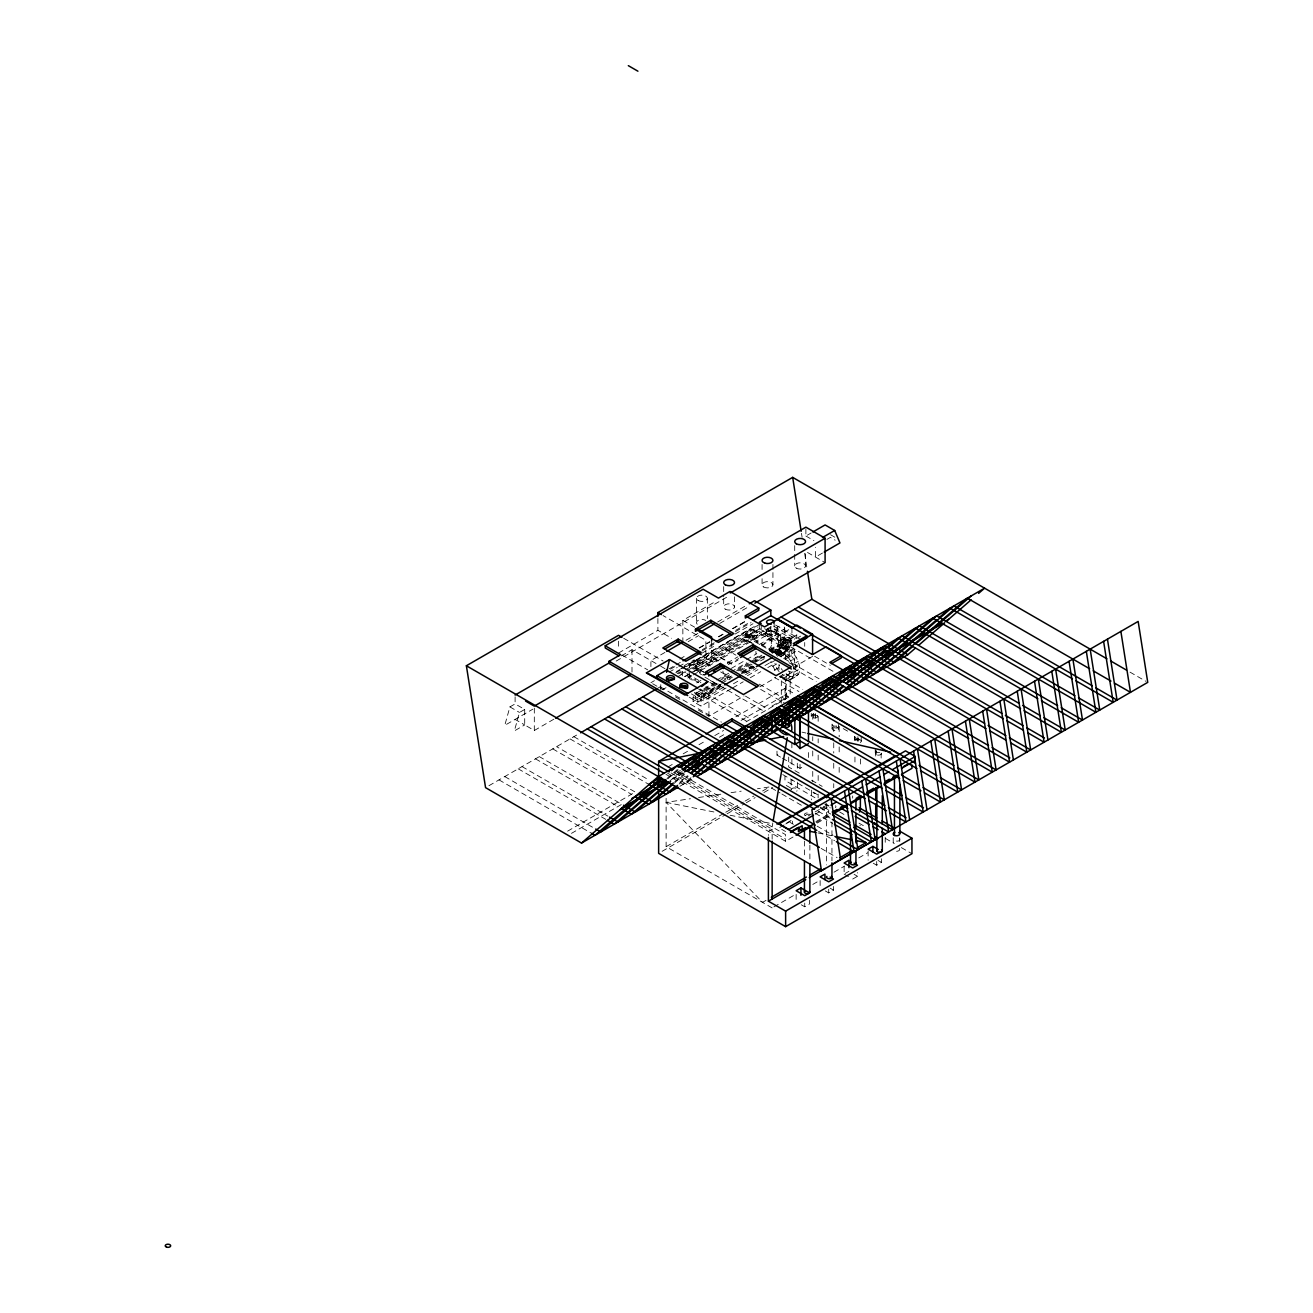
<?xml version="1.0" encoding="UTF-8"?>
<svg xmlns="http://www.w3.org/2000/svg" width="1313" height="1313" viewBox="0 0 1313 1313"><rect width="100%" height="100%" fill="white"/><g stroke="black" fill="none" stroke-linecap="round" stroke-linejoin="round"><path stroke-width="0.75" stroke-dasharray="5 3.75" d="M783.418 652.512L777.608 655.893A10.865 6.27 59.9 0 1 779.069 655.663L779.659 651.97L781.563 650.871L781.58 644.059L785.469 641.811A4.07 2.347 59.9 0 1 787.981 639.956A4.07 2.347 59.9 0 1 791.148 644.223M741.09 720.394L785.043 695.02L785.043 688.373L795.694 694.511M785.732 659.454L785.42 655.318L787.34 654.202L787.34 647.391A4.07 2.347 59.9 0 0 784.468 642.402A4.07 2.347 59.9 0 0 781.58 644.059M779.643 655.761L785.469 652.397L785.469 641.811M788.292 671.091A10.865 6.27 59.9 0 0 795.744 668.448A10.865 6.27 59.9 0 0 791.542 656.09L791.23 649.508L787.34 651.757M808.48 757.535L808.48 749.592M781.284 703.259L781.35 676.835L785.404 679.166L790.245 676.376L794.004 677.032L798.222 674.603L799.387 672.075L799.387 665.182L796.417 657.518L793.068 653.021L793.134 647.933M785.355 699.484L785.404 679.166L784.435 679.724L779.43 676.687L785.256 673.323L790.196 676.392L790.196 696.694M786.159 698.418L786.208 674.029L780.398 677.377M790.771 640.071A6.778 3.923 59.9 0 0 783.549 640.695L779.659 642.96L779.577 649.722L781.563 650.871M783.549 640.695L783.484 647.457L780.103 648.097L772.454 653.152L782.499 647.358M776.722 655.548L777.115 652.331L780.103 648.097M784.435 679.724C793.495 683.482 796.072 670.68 792.428 664.69L798.238 661.325M772.159 826.895L772.832 822.939M553.84 719.212L534.309 730.504L524.708 724.924L524.708 709.447L515.106 703.899L509.904 706.903L504.766 725.367L532.832 709.184M524.708 709.447L519.505 712.45L514.351 730.914L524.708 724.924L515.106 719.409M753.268 643.731L746.358 639.743L713.796 658.88A6.237 3.611 -60 0 1 706.148 663.295L706.148 658.207A6.237 3.611 -60 0 1 713.796 653.792L731.193 664.017L738.021 660.078M713.911 654.055L746.473 634.918A6.237 3.611 -60 0 1 754.122 630.503L754.122 635.607A6.237 3.611 -60 0 1 746.473 640.005L746.358 639.743M756.518 637.051L757.946 634.409M666.955 778.494L677.459 769.402M667.808 778.872L678.296 769.795M669.827 780.989L681.234 771.125M682.071 771.502L673.667 778.773L683.745 772.963M674.816 781.662L684.04 773.685M674.045 783.434L686.338 772.799M679.806 782.335L687.487 775.671M679.034 784.107L688.258 776.114M690.933 777.673L683.269 784.321L665.986 774.358M687.093 782.105L691.705 778.117M781.071 639.858L784.961 637.593M782.417 642.205L786.323 639.94M730.931 688.882L701.06 706.131L693.1 701.536L693.1 697.105L717.275 683.137M774.293 651.461L777.657 650.821L785.469 646.177M787.34 647.391L791.23 645.143M775.655 660.045L771.289 662.573L776.656 673.75M785.42 655.318L787.258 656.385L793.068 653.021M772.438 666.446L778.264 663.081L779.479 665.625M787.258 656.385L788.21 657.386L794.02 654.022M785.42 659.142L791.23 655.778M774.276 670.254L780.086 666.889L782.466 670.385M791.821 663.41L790.59 660.882L796.417 657.518M793.577 668.563L799.387 665.182M787.258 675.243L793.068 671.879M782.417 678.854L788.243 675.489L790.245 676.376M793.955 672.223L799.781 668.859M793.561 675.44L799.387 672.075M788.194 680.397L798.222 674.603M790.574 679.674L796.384 676.31M805.887 528.926L805.887 536.016L811.122 532.996M618.554 653.037L657.895 630.322L671.616 638.249M621.328 655.876L631.996 649.722L659.044 665.248M682.858 642.697L682.858 620.36L716.209 601.091M616.174 661.063L729.651 595.544M826.862 539.43L830.358 537.411L835.166 540.168M822.48 553.036L815.488 557.073L815.488 547.373M664.952 652.43L650.903 660.537L650.903 666.594M686.026 640.268L698.335 633.161M717.653 622.001L747.524 604.768M688.127 641.696L698.664 635.607M719.721 623.445L749.575 606.212M679.822 659.011L686.847 654.941M699.14 647.851L709.677 641.762M718.474 636.69L723.742 633.654M732.523 628.582L746.572 620.458M699.435 648.015L709.972 641.926M718.753 636.854L724.021 633.818M732.802 628.746L746.867 620.622M668.941 668.941L674.209 665.888M675.965 664.87L681.234 661.834M702.324 649.656L714.617 642.566M735.69 630.388L749.756 622.28M670.516 669.138L675.768 666.101M702.045 650.936L714.288 643.862M735.313 631.734L751.069 622.625M650.903 682.711L654.416 680.676M668.941 672.256L677.245 667.496M678.837 666.544L684.27 663.442M701.667 653.365L716.209 644.962M735.05 634.081L752.989 623.741M684.188 665.675L694.052 659.979L695.972 661.079L695.972 672.158M680.708 668.826L750.363 628.829M676.392 671.55L679.904 669.515M681.677 668.498L757.256 624.857M675.768 672.748L684.697 667.595M686.272 666.676L761.228 623.412M677.081 673.651L680.594 671.632M689.374 666.561L757.896 626.99M678.509 673.832L683.646 670.877M685.353 669.876L705.885 658.026L705.885 640.301L663.049 615.567M680.774 674.291L686.059 671.238M687.831 670.221L760.227 628.418M488.928 785.716L578.902 733.77M656.385 689.03L663.59 684.861M677.508 676.835L685.895 671.993M692.214 668.333L760.03 629.19L836.988 673.602M684.303 676.704L689.604 673.635M691.065 672.798L770.829 626.728L791.936 638.922L791.936 627.844L761.606 645.356M662.54 689.702L666.036 687.684M685.337 676.54L692.345 672.486M694.101 671.485L711.646 661.358L711.646 641.039M697.745 671.14L761.228 634.491L761.228 625.251M687.831 677.984L691.36 675.949M693.133 674.931L770.829 630.059L791.558 642.024M771.305 652.495L771.305 632.554L755.943 641.417L778.97 654.711L790.935 647.818M727.353 662.917L737.939 656.795M759.111 644.585L778.511 633.375L780.431 634.491L780.431 645.569M696.612 682.875L703.637 678.821M728.223 664.624L738.776 658.535M731.193 668.448L744.848 660.57M746.555 659.586L756.797 653.661M716.783 680.101L729.125 672.978M730.881 671.961L746.769 662.786M753.81 658.716L760.867 654.645M769.697 649.558L778.511 644.453L778.511 633.375M769.861 650.378L780.907 644.223A5.433 3.135 60 0 1 784.747 646.439L785.535 647.604A5.433 3.135 60 0 1 785.535 653.874L780.234 656.877M693.1 697.105L695.496 698.483L695.496 693.494L714.814 682.333M721.838 678.279L728.879 674.226M737.66 669.154L748.197 663.065M749.953 662.047L762.246 654.957M769.27 650.903L797.385 634.671M703.653 689.899L715.175 683.252L715.175 685.468L709.857 682.399M719.015 681.037L729.568 674.931M736.609 670.877L761.228 656.648M770.025 651.576L791.936 638.922M724.333 679.051L729.634 675.998M738.464 670.894L763.181 656.631M772.011 651.527L796.745 637.265L796.745 633.194M764.478 656.434L755.943 661.375L755.943 651.396M694.823 693.658L701.733 697.646L701.733 693.215L731.505 676.031M740.122 671.058L764.773 656.828M771.781 652.774L794.529 639.644M796.285 638.627L801.537 635.59M695.496 698.483L720.082 684.286M721.838 683.269L732.391 677.18M741.172 672.108L751.709 666.019M760.49 660.964L764.002 658.929M774.555 652.84L790.36 643.715M701.733 693.215L703.653 694.331L721.165 684.221M742.173 672.092L752.677 666.019M775.441 652.873L791.197 643.78M775.113 653.25L785.355 647.342M695.496 693.494L701.06 696.711L720.377 685.55M741.468 673.388L753.76 666.282M776.607 653.103L790.656 644.978M693.1 701.536L720.804 685.534M741.993 673.306L754.368 666.167M775.556 653.923L791.444 644.749M701.733 697.646L721.001 686.535M743.765 673.388L754.269 667.316M777.033 654.186L791.033 646.094M700.141 688.964L708.938 694.052L722.987 685.944M745.817 672.748L754.614 667.677M777.444 654.498L791.493 646.373M689.21 697.121L697.843 702.11L724.333 686.814M745.538 674.587L756.124 668.465M777.312 656.237L791.444 648.08M691.442 693.921L703.653 700.978L726.417 687.831M733.425 683.794L740.417 679.74M747.425 675.703L757.929 669.63M764.937 665.593L771.946 661.555M780.693 656.5L794.71 648.409M732.687 687.881L743.224 681.792M750.248 677.738L760.785 671.649M767.81 667.595L774.851 663.525M783.631 658.453L797.68 650.345M698.385 710.12L708.938 716.209L744.061 695.923M759.882 686.797L775.688 677.672M793.249 667.529L812.583 656.369M785.404 680.134L791.197 676.786M735.887 716.75L785.043 688.373L787.554 698.024M683.187 753.826L688.488 750.773M698.992 744.701L706.033 740.63M714.781 735.592L723.594 730.488M772.044 706.049L785.453 698.335M667.89 766.973L674.997 762.869M719.409 737.233L724.743 734.148M746.063 721.838L786.93 698.253M567.626 831.145L635.279 792.084L556.581 746.654M571.467 833.361L621.837 804.278L539.315 756.616M669.827 776.574L680.38 770.468M672.24 778.904L682.793 772.815M679.904 786.257L693.822 778.232M780.529 757.125L776.984 755.09L780.365 753.12M782.302 758.159L800.011 768.384L803.408 766.431M772.142 907.907L666.118 846.688L724.005 813.256M725.761 812.255L743.289 802.128M745.045 801.111L753.826 796.039M762.59 790.984L769.599 786.93L757.437 788.752M662.146 851.3L725.301 814.831M727.057 813.83L744.602 803.687M746.358 802.686L755.139 797.615M763.903 792.543L772.684 787.488M772.142 839.188L772.142 829.225L768.4 831.375L768.4 835.363M786.766 822.906L792.002 819.87M784.124 824.941L779.118 827.83L785.601 831.572M785.781 823.973L792.445 820.133L792.445 823.382M808.152 815.947L813.387 812.928M815.127 811.91L829.094 803.851M815.176 814.241L829.225 806.133M815.931 821.577L829.914 813.502M816.128 822.562L830.095 814.503M667.447 773.094L785.601 841.305L794.381 836.233M817.195 823.054L831.244 814.946M766.053 900.341L762.558 902.359L666.118 802.358L690.474 798.731M773.915 906.873L795.12 894.629M812.796 884.437L819.854 880.35M833.985 872.193L844.587 866.071M858.735 857.914L867.565 852.81M844.128 866.711L844.128 874.097L848.92 871.323M801.291 904.772L804.721 906.758L809.514 903.984L809.514 900.291M825.286 890.92L828.716 892.906L833.509 890.132L833.509 886.439M852.711 879.054L857.504 876.28L857.504 872.587M873.26 863.215L876.69 865.201L881.499 862.428L881.499 858.735M785.535 653.874L784.747 654.12A5.433 3.135 60 0 1 780.907 651.904L780.119 650.739A5.433 3.135 60 0 1 780.119 644.47M769.992 662.802L770.173 662.737A5.433 3.135 60 0 0 771.174 661.325M698.582 797.516L720.903 794.184M731.046 792.675L741.189 791.165M817.671 715.716A3.25 1.887 0 0 1 815.373 718.014L813.683 718.014A3.25 1.887 0 0 1 811.286 715.962A3.25 1.887 0 0 1 814.52 714.321L815.373 714.387A3.25 1.887 0 0 1 817.343 715.257M785.469 652.397L784.879 652.298A10.865 6.27 59.9 0 0 780.743 655.942M666.118 802.358L714.091 812.008M730.094 815.242L772.077 823.694M818.048 832.951L834.05 836.168M801.98 732.145L805.919 733.031M1130.017 672.141L1145.97 681.349M830.522 534.719L835.314 537.493M805.887 536.016L813.896 540.628M807.495 552.461L825.089 562.621M775.622 625.07L801.537 640.022M773.8 626.219L794.742 638.315M767.366 628.993L791.854 643.124M814.585 656.254L830.325 665.33M764.609 628.681L771.305 632.554M753.432 629.846L782.351 646.669L782.351 644.453L759.308 631.159L695.972 667.726L704.835 672.847M787.34 654.202L789.179 655.269L789.261 648.507A6.778 3.923 59.9 0 0 784.468 640.186A6.778 3.923 59.9 0 0 779.659 642.96M777.657 650.821L779.659 651.97M746.358 635.311L763.756 644.896A6.237 3.611 -60 0 1 771.404 640.481L771.404 645.569A6.237 3.611 -60 0 1 768.712 649.492M746.605 636.936L820.051 679.346M789.031 662.72L794.349 665.789L794.349 647.834M747.179 640.662L752.365 643.649M742.764 639.152L749.756 643.189M793.479 668.432L816.21 681.562M729.322 646.915L734.574 649.951M780.037 676.195L802.768 689.325M682.858 620.36L694.708 627.204M725.482 649.131L735.986 655.187M774.457 677.393L798.944 691.541M713.09 653.135L730.373 663.114M785.043 695.02L788.571 697.055M843.225 728.617L850.282 732.687M788.703 697.219L784.961 695.069L784.961 699.14M712.056 656.894L719.048 660.931M759.275 684.155L785.502 699.287M713.911 658.486L719.097 661.473M708.216 659.11L715.208 663.147M760.67 689.391L786.914 704.539M702.455 656.057L711.646 661.358M706.854 663.951L710.3 665.937M720.673 671.928L724.12 673.914M694.774 666.856L703.522 671.911M745.489 696.136L768.22 709.266M695.972 669.942L704.835 675.063M704.933 677.147L764.396 711.482M709.857 680.183L715.175 683.252M698.779 680.429L686.371 673.274L686.371 675.489L698.779 682.645M623.691 638.282L663.114 661.03M705.869 686.748L709.414 688.783L709.414 686.568M660.669 666.183L667.185 669.942M698.483 688.948L750.954 719.245M696.399 692.181L748.87 722.462M694.396 692.361L697.843 694.347L697.843 702.11M621.985 655.023L647.686 669.86M660.226 686.814L721.444 722.15M652.659 683.728L663.213 689.817M675.522 696.924L682.547 700.978M799.272 773.144L788.703 767.038L788.703 757.059M811.582 780.25L822.151 786.356M782.729 774.572L819.837 795.99M814.946 797.713L784.961 780.398L784.961 776.328M825.516 803.819L829.045 805.854M839.631 811.959L844.915 815.028M859.03 823.169L866.088 827.239M885.487 838.449L894.301 843.537M901.358 847.607L911.944 853.713M824.843 804.229L828.306 806.215M786.274 785.469L793.331 789.556M823.382 806.904L830.456 810.974M820.051 806.986L828.684 811.976L828.684 809.776M820.231 807.987L830.866 814.126M818.163 811.237L830.571 818.393M771.355 787.948L780.119 793.003M781.875 794.02L802.916 806.166M815.192 813.256L832.721 823.382M878.069 860.442L881.499 862.428M817.146 826.156L833.099 835.363M818.623 831.441L834.576 840.665M790.049 822.381L793.413 824.318M821.15 848.411L837.103 857.635M676.376 771.601L785.584 834.658L785.601 841.305M854.074 874.294L857.504 876.28M674.948 773.111L772.142 829.225M670.976 772.914L785.601 839.089M844.128 874.097L849.281 877.068M573.863 736.675L649.049 780.086M830.079 888.146L833.509 890.132M570.023 738.891L648.72 784.321M509.904 706.903L519.505 712.45M552.74 748.87L631.438 794.299M535.474 758.832L617.996 806.494M522.032 766.595L607.919 816.177M518.192 768.811L605.769 819.361M504.766 776.574L594.018 828.093M499.006 779.889L591.605 833.361M786.142 674.061L788.161 675.539M788.21 657.386L790.59 660.882M750.872 634.277L752.333 636.969M731.193 664.017L731.078 663.754A6.237 3.611 -60 0 0 727.254 663.41M801.472 533.324L802.112 537.312M804.623 553.298L807.134 569.284M722.839 671.058L723.43 673.274A6.237 3.611 -60 0 0 728.387 672.781M852.679 795.924L852.679 798.14M899.733 837.776L899.733 841.666M893.217 837.776L893.217 845.539M885.225 837.284L885.225 842.601M881.154 753.071L881.154 759.193M876.69 861.509L876.69 865.201M876.099 750.183L876.099 754.614M875.722 751.036L875.722 757.158M875.262 748.361L875.262 752.792M868.123 851.005L868.123 860.245M861.213 736.757L861.213 741.189M860.376 759.045L860.376 767.219M857.963 738.628L857.963 741.582M854.812 736.265L854.812 740.696M854.944 757.01L854.944 765.184M854.697 736.757L854.697 739.711M839.171 726.499L839.171 736.708M839.171 746.916L839.171 755.09M839.171 767.334L839.171 775.491M838.547 724.464L838.547 728.896A3.25 1.887 0 0 1 833.427 730.258A3.25 1.887 0 0 1 833.936 727.008A3.25 1.887 0 0 1 838.547 728.896M833.739 726.499L833.739 732.621M833.739 742.83L833.739 753.038M833.739 763.247L833.739 771.42M833.739 783.664L833.739 787.751M832.065 724.12L832.065 728.551M831.95 821.922L831.95 860.786M828.716 889.213L828.716 892.906M826.517 803.507L826.517 864.89M820.133 880.563L820.133 887.949M818.163 716.291L818.163 724.464M818.163 738.743L818.163 742.83M818.163 755.073L818.163 763.247M818.163 775.491L818.163 783.648M818.13 794.037L818.13 797.91M815.373 713.583L815.373 718.014M813.683 718.014L813.683 713.583A3.25 1.887 0 0 1 812.222 713.107M812.747 714.256L812.747 720.377M812.747 736.708L812.747 740.795M812.747 750.987L812.747 759.16M812.747 771.404L812.747 781.612M811.615 790.163L811.615 799.847M811.27 713.254L811.27 716.209M809.875 845.162L809.875 859.457M805.558 553.741L805.558 565.936M804.705 642.517L804.705 646.291M804.721 903.065L804.721 906.758M804.442 841.091L804.442 857.422M800.011 764.412L800.011 768.384M797.615 782.105L797.615 789.868M797.303 763.214L797.303 771.388M796.138 894.416L796.138 901.801M794.71 545.617L794.71 565.936M791.87 742.797L791.87 748.935M791.87 759.127L791.87 767.301M791.115 780.07L791.115 789.769M784.714 628.123L784.714 639.201A3.808 2.199 0 0 1 779.003 641.105A3.808 2.199 0 0 1 779.003 637.297A3.808 2.199 0 0 1 784.714 639.201M784.698 651.97L784.698 654.186M780.841 650.887L780.841 653.103M780.25 639.956L780.25 642.172M778.97 664.69L778.97 670.68M777.115 628.123L777.115 639.201M776.984 751.167L776.984 755.09M776.278 631.356L776.278 633.572M775.409 650.887L775.409 653.103A2.708 1.559 0 0 1 778.822 651.593A2.708 1.559 0 0 1 780.48 653.89A2.708 1.559 0 0 1 776.213 654.219M774.145 622.017L774.145 633.096M772.93 564.459L772.93 570.548M772.93 572.583L772.93 584.777M770.829 626.744L770.829 630.059M766.546 629.403L766.546 633.096M765.479 632.013L765.479 634.228M762.082 564.459L762.082 570.548M762.082 578.688L762.082 584.777M759.308 624.151L759.308 633.375M750.905 633.605L750.905 635.82M745.472 633.605L745.472 635.82M734.541 596.775L734.541 606.934M723.693 586.616L723.693 596.775M723.693 598.81L723.693 606.934M708.938 694.052L708.938 716.209M707.346 598.268L707.346 618.587M703.653 694.331L703.653 700.978M702.915 661.309L702.915 663.525M701.06 696.711L701.06 706.131M697.482 661.309L697.482 663.525M696.793 666.676L696.793 670.385M696.481 598.268L696.481 622.641M694.052 659.979L694.052 669.203M689.194 672.223L689.194 677.771M682.547 672.158L682.547 675.85M666.118 798.32L666.118 846.688M660.784 684.631L660.784 690.72M657.895 618.505L657.895 630.322M631.996 649.722L631.996 672.059M618.554 641.22L618.554 649.098M534.309 708.15L534.309 730.504M515.106 696.809L515.106 703.899M835.511 805.755A3.25 1.887 0 0 1 835.445 807.643M830.325 807.971A3.25 1.887 0 0 1 829.816 807.577M805.526 815.603A3.25 1.887 0 0 1 809.514 814.273M805.246 815.652A2.708 1.559 0 0 1 805.246 813.436A2.708 1.559 0 0 1 809.087 813.436M899.503 838.81A2.708 1.559 0 0 1 897.156 841.157A2.708 1.559 0 0 1 894.81 838.81M879.792 752.382A2.708 1.559 0 0 1 876.083 751.807M860.015 739.416A2.708 1.559 0 0 1 856.519 740.056A2.708 1.559 0 0 1 855.108 738.103A2.708 1.559 0 0 1 858.357 737.118M839.089 726.91A2.708 1.559 0 0 1 834.805 727.747A2.708 1.559 0 0 1 835.101 725.153M817.375 715.355A2.708 1.559 0 0 1 813.305 715.208A2.708 1.559 0 0 1 814.093 712.893M815.455 793.38A2.708 1.559 0 0 1 813.108 792.609M792.658 780.661A2.708 1.559 0 0 1 791.87 779.545M697.219 624.217A5.433 3.135 0 0 1 698.614 620.163A5.433 3.135 0 0 1 705.754 620.425M881.663 753.285A3.25 1.887 0 0 1 876.772 754.909A3.25 1.887 0 0 1 876.772 751.66M860.786 740.237A3.25 1.887 0 0 1 860.261 742.518M855.14 740.237A3.25 1.887 0 0 1 860.261 739.859M858.8 738.562A3.25 1.887 0 0 1 855.37 737.89A3.25 1.887 0 0 1 855.14 735.805M836.676 725.991A3.25 1.887 0 0 1 833.099 725.679A3.25 1.887 0 0 1 832.245 723.644M789.934 671.813A10.865 6.27 59.9 0 1 782.466 674.455M779.134 671.665A10.865 6.27 59.9 0 1 774.949 663.278M764.133 658.338A5.433 3.135 60 0 1 763.756 657.042M728.731 679.461A2.708 1.559 0 0 1 730.077 679.248M727.829 679.412A2.708 1.559 0 0 1 728.436 677.377A2.708 1.559 0 0 1 732.014 677.459M695.677 679.313A3.808 2.199 0 0 1 691.098 679.658M690.31 679.313A3.808 2.199 0 0 1 691.098 675.867M700.305 682.711A3.808 2.199 0 0 1 700.929 682.268M704.441 674.915A3.808 2.199 0 0 1 702.471 674.882M701.569 674.652A3.808 2.199 0 0 1 699.911 672.158A3.808 2.199 0 0 1 703.653 670.582M689.325 666.118A3.808 2.199 0 0 1 693.658 664.526A3.808 2.199 0 0 1 696.776 666.873A3.808 2.199 0 0 1 692.985 668.875M689.702 667.775A3.808 2.199 0 0 1 689.325 667.25M784.206 627.023A3.808 2.199 0 0 1 781.563 630.273A3.808 2.199 0 0 1 777.165 627.729A3.808 2.199 0 0 1 782.811 626.219M791.247 789.277A3.25 1.887 0 0 1 796.072 788.21A3.25 1.887 0 0 1 796.614 791.181M899.29 848.477A3.25 1.887 0 0 1 896.467 851.3M859.9 825.237A3.25 1.887 0 0 1 860.228 825.696M763.674 586.993A5.433 3.135 0 0 0 772.75 585.582A5.433 3.135 0 0 0 766.103 581.757A5.433 3.135 0 0 0 763.674 586.993M698.073 600.484A5.433 3.135 0 0 0 707.165 599.073A5.433 3.135 0 0 0 700.502 595.232A5.433 3.135 0 0 0 698.073 600.484M796.302 568.152A5.433 3.135 0 0 0 805.378 566.756A5.433 3.135 0 0 0 798.731 562.916A5.433 3.135 0 0 0 796.302 568.152M725.285 609.15A5.433 3.135 0 0 0 734.361 607.755A5.433 3.135 0 0 0 727.714 603.914A5.433 3.135 0 0 0 725.285 609.15M698.286 664.624A2.708 1.559 0 0 0 702.816 663.918A2.708 1.559 0 0 0 699.501 662.015A2.708 1.559 0 0 0 698.286 664.624M698.286 662.409A2.708 1.559 0 0 0 702.816 661.703A2.708 1.559 0 0 0 699.501 659.799A2.708 1.559 0 0 0 698.286 662.409M767.465 636.329A5.433 3.135 0 0 0 776.246 634.392A5.433 3.135 0 0 0 768.942 630.979A5.433 3.135 0 0 0 767.465 636.329M767.465 634.113A5.433 3.135 0 0 0 776.246 632.177A5.433 3.135 0 0 0 768.942 628.763A5.433 3.135 0 0 0 767.465 634.113M782.975 642.664A5.433 3.135 0 0 0 791.115 639.956A5.433 3.135 0 0 0 782.975 637.248A5.433 3.135 0 0 0 782.975 642.664M776.213 652.003A2.708 1.559 0 0 0 780.743 651.297A2.708 1.559 0 0 0 777.427 649.377A2.708 1.559 0 0 0 776.213 652.003M746.26 636.92A2.708 1.559 0 0 0 750.806 636.231A2.708 1.559 0 0 0 747.474 634.31A2.708 1.559 0 0 0 746.26 636.92M746.26 634.704A2.708 1.559 0 0 0 750.806 633.998A2.708 1.559 0 0 0 747.474 632.095A2.708 1.559 0 0 0 746.26 634.704M781.842 644.388A5.433 3.135 0 0 0 790.935 642.976A5.433 3.135 0 0 0 784.288 639.152A5.433 3.135 0 0 0 781.842 644.388M767.662 634.655A3.808 2.199 0 0 0 774.014 633.67A3.808 2.199 0 0 0 769.369 630.979A3.808 2.199 0 0 0 767.662 634.655M752.497 635.59A3.66 2.117 0 0 0 758.11 633.867A3.66 2.117 0 0 0 752.71 631.93A3.66 2.117 0 0 0 752.497 635.59M753.301 637.741A2.166 1.247 0 0 0 756.616 636.723A2.166 1.247 0 0 0 753.416 635.574A2.166 1.247 0 0 0 753.301 637.741"/><path stroke-width="1.5" d="M772.028 717.686L772.011 731.259L794.841 744.471L799.715 741.664L799.732 716.455L791.755 711.859M794.841 744.471L794.874 719.261L781.268 711.383M798.452 827.239L798.452 831.671L805.443 827.633M899.618 831.08L911.944 838.203L911.944 853.713L785.634 926.65L658.634 853.335L658.634 790.344M911.993 765.003L911.993 768.318L901.457 774.407M790.163 710.924L790.163 704.835M773.16 820.953L787.258 737.693M666.594 672.322L669.482 659.586L707.855 681.742L701.831 686.486M723.299 668.58L723.43 668.169A6.237 3.611 -60 0 1 724.12 666.709M679.74 687.552L680.003 686.945A4.07 2.347 0 0 1 684.221 685.452A4.07 2.347 0 0 1 687.815 687.438M1106.957 658.831L792.675 477.374L466.378 665.757L485.564 787.652L581.528 843.061L658.305 776.557L984.602 588.175L978.612 593.378M661.26 777.887L594.97 835.298L591.605 833.361M668.744 771.404L671.747 768.811M662.523 778.461L600.73 831.966L595.692 829.061M671.501 770.682L677.508 765.479L819.378 847.394M665.461 779.791L614.172 824.219L607.443 820.346M680.446 766.808L690.933 757.732L816.85 830.423M666.298 780.168L617.996 822.004L609.609 817.146M681.283 767.186L694.774 755.517L815.373 825.138M668.301 782.318L631.438 814.241L621.361 808.431M682.727 769.812L708.216 747.754L814.618 809.185M670.598 781.432L635.279 812.025L623.527 805.246M683.581 770.206L712.056 745.538L818.459 806.97M673.29 782.991L648.72 804.278L635.279 796.515M672.519 784.764L652.545 802.046L639.119 794.299M687.881 771.47L699.353 761.524M702.357 758.93L729.322 735.559L892.479 829.75L882.878 768.811M675.21 786.323L665.986 794.299L648.72 784.321L660.948 777.263M690.556 773.012L729.273 739.482M732.277 736.888L742.764 727.812L865.119 798.452M677.508 785.437L669.827 792.084L652.545 782.105M691.327 773.455L702.078 764.15M705.147 761.491L746.605 725.597L884.864 805.476M694.019 775.015L720.115 752.398M721.658 751.069L746.555 729.519M752.546 724.316L760.03 717.834L882.402 788.473M693.248 776.787L705.524 766.152M708.61 763.493L747.392 729.897M753.383 724.71L763.871 715.618L880.908 783.188M737.397 742.436L700.535 774.358L604.571 718.95M763.821 719.54L738.924 741.106L770.124 723.086M769.812 714.354L777.312 707.855L899.668 778.511M764.658 719.918L704.375 772.142L608.411 716.734M772.159 713.435L781.153 705.639L898.19 773.209M781.104 709.562L717.817 764.379L621.837 708.971M787.094 704.375L794.578 697.892L916.95 768.532M726.253 758.175L721.658 762.164L625.677 706.755M729.322 755.517L781.941 709.956M789.425 703.456L798.419 695.677L915.456 763.247M756.583 735.789L735.083 754.401L639.119 698.992M759.653 733.13L771.946 722.478M796.876 700.896L773.488 721.149L821.954 693.166M804.36 694.396L811.861 687.914L975.001 782.105L965.416 721.165M771.174 724.251L738.924 752.185L642.96 696.776M774.243 721.592L815.701 685.698L954.026 765.561M815.652 689.62L752.365 744.438L721.1 726.384M821.643 684.434L829.127 677.935L992.283 772.126L982.682 711.186M816.489 689.998L756.206 742.222L724.94 724.169M823.973 683.515L832.967 675.719L996.124 769.91L986.523 708.971M777.312 727.812L769.631 734.459L753.646 725.219M780.382 725.153L806.494 702.537M808.037 701.208L832.918 679.642M838.909 674.455L846.409 667.972L968.764 738.612M778.084 728.255L773.472 732.244L757.47 723.003M781.153 725.597L833.755 680.036M839.762 674.833L850.25 665.757L988.574 745.603M822.233 693.888L786.914 724.481L770.912 715.257M867.466 659.7L804.18 714.518L790.754 706.755M870.47 657.107L880.957 648.015L1003.313 718.671M840.271 684.352L808.02 712.303L792.034 703.062M843.356 681.693L884.798 645.799L1001.835 713.369M829.143 697.892L821.462 704.539L805.46 695.299M832.212 695.234L842.962 685.911M846.032 683.252L858.325 672.617M843.734 686.354L825.303 702.324L811.861 694.561M846.803 683.696L885.586 650.116M888.589 647.506L902.064 635.837L1019.118 703.407M874.064 663.968L838.728 694.561L822.742 685.337M892.873 652.659L856.01 684.598L840.008 675.358M894.416 651.33L932.788 618.095L1095.928 712.286L1086.327 651.346M894.793 655.991L873.276 674.619L812.287 639.398M897.862 653.332L936.563 619.818M939.566 617.208L950.054 608.132L1072.409 678.772M912.83 646.456L894.399 662.425L798.419 607.016M915.9 643.797L971.16 595.938M697.17 776.295L907.825 654.678L915.506 648.015M918.575 645.356L944.704 622.739M946.23 621.41L971.111 599.86M515.106 695.037L618.554 635.311L621.985 637.297M657.895 616.536L657.895 612.597L805.887 527.153L825.089 538.232L825.089 562.621L754.844 603.159M618.883 655.86L605.227 647.982L605.227 645.766L703.111 589.242L718.474 598.104L729.995 591.457L758.783 608.083L758.783 610.299L745.341 618.062L745.341 615.846L758.783 608.083M812.878 531.995L825.089 524.937L834.691 530.485L839.959 542.942L824.236 552.034M822.463 537.526L834.691 530.485M747.261 729.979L731.915 721.116L720.394 727.763L609.068 663.492L609.068 661.276L620.589 654.629L605.227 645.766M610.676 662.031L534.309 706.115L525.577 701.076M730.258 592.984L825.089 538.232M678.164 639.119L662.819 647.982L685.846 661.276L701.208 652.413L678.164 639.119L678.164 641.335L701.208 654.629M695.447 629.14L710.793 620.278L733.836 633.572L718.474 642.434L695.447 629.14L695.447 631.356L710.793 622.493L732.063 634.77M664.526 649.213L678.164 641.335M666.709 651.412L682.514 642.287M700.092 632.144L714.141 624.036M749.28 603.75L754.548 600.714L770.829 610.102L770.829 616.207M555.612 718.195L630.207 675.128M707.855 681.742L684.828 695.037L646.439 672.88L669.482 659.586M687.7 695.595L656.992 677.869L656.992 675.653L666.594 670.106L697.301 687.831M682.99 660.816L698.811 651.691M716.373 641.548L730.422 633.44M753.268 620.245L770.829 610.102M668.777 681.217L671.944 679.395M580.576 732.802L656.385 689.03M907.825 654.678L811.861 599.27L777.312 619.211L793.052 628.303M720.394 663.492L705.032 672.354L743.421 694.528L758.783 685.649L720.394 663.492L720.394 665.707L757.043 686.863M753.022 644.65L737.676 653.513L776.049 675.686L791.411 666.823L753.022 644.65L753.022 646.866L791.411 669.039M705.032 674.57L720.394 665.707M739.367 654.744L753.022 646.866M722.068 665.97L713.254 671.058L715.175 672.158M739.711 655.778L755.582 646.62M708.593 675.965L724.71 666.659M740.532 657.518L756.337 648.392M791.476 628.106L796.745 625.07L812.583 634.212L812.583 654.366M793.331 645.766L806.773 638.003L806.773 635.787L793.331 643.551L812.517 654.629L825.959 646.866L841.321 655.729L841.321 657.944L831.441 663.656M724.743 684.926L740.548 675.801M756.37 666.659L772.175 657.534M796.761 643.337L812.583 634.212M702.521 736.019L658.634 761.359L658.634 765.791M706.033 733.983L718.326 726.893M609.068 661.276L720.394 725.547L731.915 718.9L745.554 726.778M841.321 655.729L829.8 662.376L845.145 671.255L845.145 673.471L750.757 727.96M678.23 767.284L711.088 748.312M714.453 746.375L745.636 728.37M844.243 671.435L890.559 644.699M747.261 727.763L780.48 708.593M783.976 706.575L845.145 671.255M631.914 798.452L664.788 779.479M682.071 769.5L714.929 750.527M718.293 748.591L801.307 700.666M804.656 698.713L894.399 646.915M622.346 807.725L667.201 781.809M684.483 771.847L717.341 752.858M720.706 750.921L734.624 742.895M737.988 740.959L821.002 693.018M824.351 691.081L855.551 673.077M858.899 671.14L907.365 643.157M910.73 641.22L924.647 633.178M927.996 631.241L941.913 623.215M945.278 621.279L948.626 619.326M619.917 809.809L668.153 781.974M737.25 742.075L687.109 771.026L725.482 737.775L847.853 808.431M856.503 673.224L825.303 691.229L863.675 657.994L986.047 728.633M873.769 663.246L859.867 671.288L898.24 638.052L1020.595 708.692M942.882 623.347L877.133 661.309L915.506 628.074L1037.861 698.713M794.874 719.261L797.516 717.735M798.846 716.964L808.48 711.63L808.48 741.648M581.528 843.061L678.23 787.226M794.496 742.83L800.011 748.541L808.48 743.65M776.984 824.121L792.002 815.439M795.497 813.42L895.089 755.927M844.078 786.323L779.118 823.842L788.85 829.455L813.42 815.258M847.591 784.304L861.64 776.196M865.152 774.161L905.527 750.855L915.259 756.469L915.259 760.457L901.571 768.368M830.981 805.115L836.25 802.079M839.762 800.06L862.592 786.881M866.104 784.846L880.137 776.738M883.649 774.719L888.917 771.667M892.43 769.648L915.259 756.469M790.41 831.868L796.843 828.158M903.295 766.694L908.514 763.674M790.508 832.475L802.177 825.746L802.177 830.62L797.303 827.814M833.41 811.483L836.906 809.465M840.402 807.446L843.898 805.427M856.125 798.353L859.621 796.335M866.613 792.297L873.605 788.26M885.848 781.202L889.344 779.183M892.84 777.165L896.336 775.146M802.177 830.62L814.388 823.579M833.574 812.484L845.802 805.443M851.037 802.424L861.492 796.367M866.728 793.347L878.955 786.29M884.191 783.27L898.141 775.212M796.138 835.216L811.926 826.09M833 813.929L847.049 805.821M850.545 803.802L862.838 796.696M868.106 793.659L880.399 786.569M883.912 784.534L897.944 776.426M771.322 897.288L806.395 877.035M809.908 875.016L820.428 868.943M839.729 857.799L852.006 850.709M857.274 847.673L866.038 842.601L855.518 836.529M768.4 837.366L768.4 901.194L805.722 879.644M809.251 877.609L825.155 868.435M832.229 864.348L851.661 853.122M855.19 851.087L878.167 837.825M881.696 835.79L885.225 833.739L881.696 831.703M821.462 870.749L1147.743 682.366L1138.158 621.426L811.861 809.809L821.462 870.749L466.378 665.757M800.946 887.949L796.138 890.723L804.721 895.679L809.514 892.906L800.946 887.949L800.946 895.335M878.069 849.363L872.915 846.393L868.123 849.166L876.69 854.123L881.499 851.349M768.4 901.194L785.617 911.124L911.944 838.203M700.305 753.071L658.634 761.359L672.83 769.549M718.162 749.526L726.089 747.934M730.061 747.146L765.774 740.056M769.746 739.268L783.631 736.495M810.055 831.342L816.062 832.54M836.053 836.578L852.039 839.795M856.043 840.599L866.038 842.601M807.905 733.491L833.525 739.252M839.434 740.581L890.674 752.136M646.439 672.88L656.992 677.869M628.32 65.65L637.921 71.197M1110.503 660.866L1126.472 670.09M1089.692 668.793L967.336 598.154L890.559 664.641L794.578 609.232M1093.237 670.845L1110.962 681.086M1114.507 683.137L1130.477 692.345L1120.875 631.405M1092.219 685.763L953.895 605.917L877.117 672.404L803.884 630.125M1095.764 687.815L1117.035 700.108L1107.45 639.152M1075.954 680.823L1113.194 702.324L1103.609 641.368M1074.937 695.742L936.612 615.879L859.851 682.383L843.849 673.142M1078.482 697.794L1099.769 710.07L1090.167 649.131M1057.671 705.721L919.346 625.858L842.569 692.345L826.583 683.121M1061.216 707.756L1082.486 720.049L1072.902 659.11M1041.406 700.765L1078.646 722.265L1069.061 661.325M1022.663 705.458L1040.388 715.683M1043.933 717.735L1065.22 730.028L1055.619 669.072M1024.14 710.743L1061.38 732.244L1051.779 671.288M1005.381 715.421L1023.122 725.662M1026.668 727.714L1044.393 737.955M1006.858 720.706L1022.827 729.93M1028.145 732.999L1044.098 742.206L1034.513 681.266M984.569 723.348L867.516 655.778L790.754 722.265L777.312 714.518M988.115 725.4L1005.84 735.641M1009.385 737.676L1030.672 749.969L1021.071 689.03M989.592 730.685L1005.545 739.908M1010.862 742.977L1026.832 752.185L1017.23 691.245M781.153 616.995L800.388 628.106M806.773 635.787L777.969 619.162L764.543 626.925L745.341 615.846M790.18 626.826L770.829 615.649L759.308 622.296L761.228 623.412M992.119 747.655L1009.845 757.896M972.309 740.663L1009.549 762.164L999.964 701.208M957.571 767.596L978.841 779.889L969.24 718.933M698.089 629.157L711.646 636.969L711.646 641.039M657.895 612.597L661.325 614.582M919.018 765.298L936.743 775.523M940.289 777.575L961.576 789.868L951.974 728.912M806.33 700.666L898.568 753.908M920.495 770.583L957.735 792.084L948.134 731.128M794.316 703.44L808.48 711.63M676.753 641.204L680.183 643.189M901.736 775.261L919.477 785.502M923.023 787.554L944.293 799.83L934.692 738.891M903.213 780.546L920.955 790.787M924.5 792.839L940.453 802.046L930.868 741.106M884.47 785.24L902.195 795.481M905.74 797.516L923.482 807.758M885.947 790.524L901.9 799.732M907.217 802.817L923.187 812.025L913.585 751.085M680.577 684.385L687.487 688.373M681.004 685.681L686.19 688.669M656.992 675.653L687.7 693.379M868.664 800.503L886.406 810.745M889.951 812.78L905.904 822.004L896.319 761.048M859.129 807.708L876.739 817.868M882.008 820.92L894.334 828.027M851.398 810.466L888.638 831.966L879.037 771.026M841.059 808.234L848.116 812.32M855.19 816.391L869.321 824.564M872.866 826.599L878.167 829.668M832.212 811.992L849.888 822.201M855.19 825.27L871.093 834.444M874.622 836.479L878.167 838.531M832.639 815.16L850.364 825.401M853.926 827.436L875.197 839.729L865.595 778.773M832.344 819.427L871.356 841.945L861.771 780.989M834.477 824.383L852.006 834.51M834.871 836.397L857.931 849.708L848.329 788.752M836.348 841.682L854.09 851.924L844.489 790.968M854.074 863.215L857.504 865.201L852.711 867.975L844.128 863.018L848.92 860.245L848.92 867.63M591.129 726.696L669.22 771.896M587.288 728.912L664.247 773.341M830.079 877.068L833.509 879.054L828.716 881.827L820.133 876.871L824.941 874.097L824.941 879.644M888.409 807.528L906.134 817.769M1038.353 679.051L1047.938 739.99M1003.805 698.992L1013.39 759.948M917.426 748.853L927.027 809.809M900.078 758.881L909.679 819.821M792.675 477.374L801.16 531.322M807.462 571.286L811.861 599.27M831.047 798.731L840.648 859.67M898.141 770.337L898.141 773.587M785.617 911.124L785.634 926.65M899.881 784.485L899.881 833.476M894.448 778.346L894.448 835.511M882.303 795.58L882.303 824.219M882.303 828.322L882.303 850.824M876.871 789.441L876.871 850.824M875.722 787.767L875.722 800.027M875.722 804.098L875.722 820.428M872.915 846.393L872.915 851.94M860.376 797.844L860.376 810.088M855.945 799.88L855.945 810.121M855.945 814.208L855.945 828.519M855.945 832.623L855.945 842.848M855.945 851.037L855.945 863.298M850.512 828.519L850.512 863.298M831.95 862.838L831.95 877.15M809.875 826.796L809.875 843.127M809.875 863.544L809.875 892.118M804.442 830.883L804.442 839.04M804.442 861.492L804.442 892.118M800.011 716.521L800.011 736.527M800.011 740.532L800.011 748.541M772.142 841.19L772.142 899.028M731.915 718.9L731.915 721.116M720.394 725.547L720.394 727.763M710.793 620.278L710.793 622.493M658.634 768.007L658.634 786.29M855.584 862.526A2.708 1.559 0 0 1 854.779 864.594A2.708 1.559 0 0 1 851.152 864.315A2.708 1.559 0 0 1 851.316 862.198M850.611 783.106A2.708 1.559 0 0 1 852.531 782.006M809.514 891.33A2.708 1.559 0 0 1 808.726 893.398A2.708 1.559 0 0 1 805.082 893.119A2.708 1.559 0 0 1 805.246 891.002M881.515 849.708A2.708 1.559 0 0 1 881.515 851.924A2.708 1.559 0 0 1 877.675 851.924A2.708 1.559 0 0 1 877.675 849.708M831.589 876.378A2.708 1.559 0 0 1 829.242 878.725A2.708 1.559 0 0 1 826.895 876.378M826.616 797.779A2.708 1.559 0 0 1 827.879 796.006M789.852 725.81A5.433 3.135 60 0 1 785.683 722.544M784.797 720.574A5.433 3.135 60 0 1 784.764 717.161M781.957 718.785A5.433 3.135 60 0 1 788.309 721.05A5.433 3.135 60 0 1 786.717 727.386A5.433 3.135 60 0 1 781.711 719.754M789.162 734.312A12.211 7.057 60 0 1 776.951 726.86M775.622 723.988A12.211 7.057 60 0 1 774.949 716.012M777.296 712.959A12.211 7.057 60 0 1 787.751 717.751A12.211 7.057 60 0 1 791.509 731.259M787.275 733.311A12.211 7.057 60 0 1 782.811 730.586M779.003 725.679A12.211 7.057 60 0 1 776.869 719.918M777.92 712.975A12.211 7.057 60 0 1 779.348 711.777M774.014 622.592A3.808 2.199 0 0 1 773.636 623.117M771.338 624.135A3.808 2.199 0 0 1 766.677 622.592A3.808 2.199 0 0 1 769.369 619.9A3.808 2.199 0 0 1 774.014 621.459M706.886 671.731A3.808 2.199 0 0 1 707.198 673.405M666.561 680.725A4.07 2.347 0 0 1 671.55 677.836L672.519 678.082A4.07 2.347 0 0 1 674.422 679.51M898.765 832.573A3.25 1.887 0 0 1 898.568 835.347A3.25 1.887 0 0 1 893.792 834.986A3.25 1.887 0 0 1 894.842 832.278M877.855 824.941A3.25 1.887 0 0 1 874.704 822.578M859.391 809.333A3.25 1.887 0 0 1 859.391 811.992M166.603 1247.137A2.708 1.559 0 0 0 170.674 1245.791A2.708 1.559 0 0 0 166.603 1244.429A2.708 1.559 0 0 0 166.603 1247.137M764.79 563.113A5.433 3.135 0 0 0 772.93 560.405A5.433 3.135 0 0 0 764.79 557.68A5.433 3.135 0 0 0 764.79 563.113M725.285 584.777A5.433 3.135 0 0 0 734.361 583.366A5.433 3.135 0 0 0 727.714 579.525A5.433 3.135 0 0 0 725.285 584.777M796.302 543.779A5.433 3.135 0 0 0 805.378 542.367A5.433 3.135 0 0 0 798.731 538.527A5.433 3.135 0 0 0 796.302 543.779M681.398 687.47A4.07 2.347 0 0 0 687.848 685.829A4.07 2.347 0 0 0 682.153 683.433A4.07 2.347 0 0 0 681.398 687.47M668.448 679.937A4.07 2.347 0 0 0 674.554 677.902A4.07 2.347 0 0 0 668.448 675.867A4.07 2.347 0 0 0 668.448 679.937"/></g></svg>
